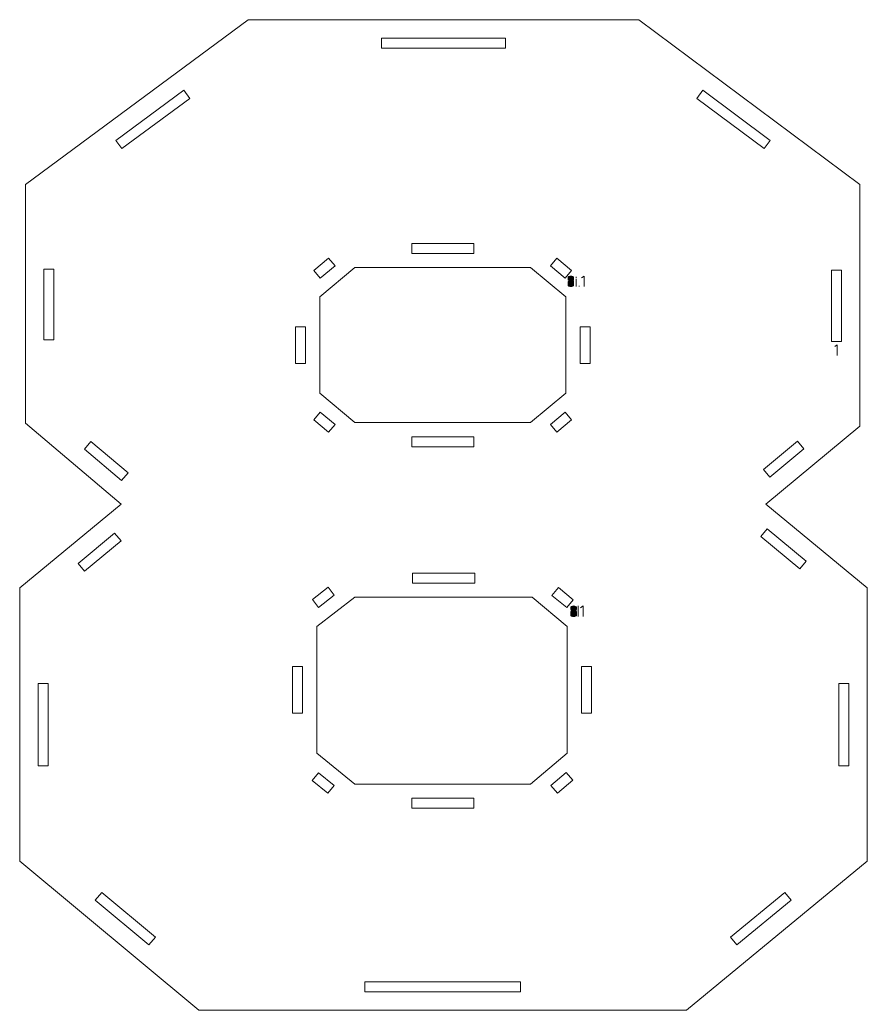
# Model space of a CAD drawing. Header units: centimetres. Extents: x -158 to 228, y -202 to 254.
# Drawn here: x 111.15 to 136.55, y -136.24 to -106.54 of the extents above; entities that cross this region are included whole.
import ezdxf

# ---------------------------------------------------------------- set-up
doc = ezdxf.new("R2010")
doc.units = ezdxf.units.CM
doc.header["$MEASUREMENT"] = 0
doc.layers.add('Capa 1', color=7, linetype='Continuous')

msp = doc.modelspace()

# ---------------------------------------------------------------- hatches: boundary and pattern name
at = {"layer": 'Capa 1', "true_color": 0x3e4095}
h = msp.add_hatch(color=175, dxfattribs=at)
edge = h.paths.add_edge_path()
edge.add_spline(control_points=[(127.58898, -114.33827), (127.58898, -114.34622), (127.59464, -114.3534), (127.60595, -114.35982), (127.61726, -114.36624), (127.63912, -114.37052), (127.67153, -114.37266), (127.70394, -114.37052), (127.7258, -114.36624), (127.73711, -114.35982), (127.74842, -114.3534), (127.75408, -114.34622), (127.75408, -114.33827), (127.75408, -114.33827), (127.75408, -114.26397), (127.75408, -114.26397), (127.75408, -114.25419), (127.74621, -114.24586), (127.73046, -114.23898), (127.71472, -114.2321), (127.69507, -114.22866), (127.67153, -114.22866), (127.64799, -114.22866), (127.62834, -114.2321), (127.6126, -114.23898), (127.59685, -114.24586), (127.58898, -114.25419), (127.58898, -114.26397), (127.58898, -114.26397), (127.58898, -114.33827), (127.58898, -114.33827)], knot_values=[0, 0, 0, 0, 0.1, 0.1, 0.1, 0.2, 0.2, 0.2, 0.3, 0.3, 0.3, 0.4, 0.4, 0.4, 0.5, 0.5, 0.5, 0.6, 0.6, 0.6, 0.7, 0.7, 0.7, 0.8, 0.8, 0.8, 0.9, 0.9, 0.9, 1, 1, 1, 1], degree=3, periodic=1)
h = msp.add_hatch(color=175, dxfattribs=at)
edge = h.paths.add_edge_path()
edge.add_spline(control_points=[(127.67153, -114.5451), (127.64799, -114.5451), (127.62834, -114.54166), (127.6126, -114.53478), (127.59685, -114.5279), (127.58898, -114.51957), (127.58898, -114.50979), (127.58898, -114.50979), (127.58898, -114.4066), (127.58898, -114.4066), (127.58898, -114.39834), (127.59464, -114.39116), (127.60595, -114.38505), (127.61726, -114.37893), (127.63912, -114.3748), (127.67153, -114.37266), (127.63912, -114.37052), (127.61726, -114.36624), (127.60595, -114.35982), (127.59464, -114.3534), (127.58898, -114.34622), (127.58898, -114.33827), (127.58898, -114.33827), (127.58898, -114.26397), (127.58898, -114.26397), (127.58898, -114.25419), (127.59685, -114.24586), (127.6126, -114.23898), (127.62834, -114.2321), (127.64799, -114.22866), (127.67153, -114.22866), (127.69507, -114.22866), (127.71472, -114.2321), (127.73046, -114.23898), (127.74621, -114.24586), (127.75408, -114.25419), (127.75408, -114.26397), (127.75408, -114.26397), (127.75408, -114.33827), (127.75408, -114.33827), (127.75408, -114.34622), (127.74842, -114.3534), (127.73711, -114.35982), (127.7258, -114.36624), (127.70394, -114.37052), (127.67153, -114.37266), (127.70394, -114.3748), (127.7258, -114.37893), (127.73711, -114.38505), (127.74842, -114.39116), (127.75408, -114.39834), (127.75408, -114.4066), (127.75408, -114.4066), (127.75408, -114.50979), (127.75408, -114.50979), (127.75408, -114.51957), (127.74621, -114.5279), (127.73046, -114.53478), (127.71472, -114.54166), (127.69507, -114.5451), (127.67153, -114.5451)], knot_values=[0, 0, 0, 0, 0.05, 0.05, 0.05, 0.1, 0.1, 0.1, 0.15, 0.15, 0.15, 0.2, 0.2, 0.2, 0.25, 0.25, 0.25, 0.3, 0.3, 0.3, 0.35, 0.35, 0.35, 0.4, 0.4, 0.4, 0.45, 0.45, 0.45, 0.5, 0.5, 0.5, 0.55, 0.55, 0.55, 0.6, 0.6, 0.6, 0.65, 0.65, 0.65, 0.7, 0.7, 0.7, 0.75, 0.75, 0.75, 0.8, 0.8, 0.8, 0.85, 0.85, 0.85, 0.9, 0.9, 0.9, 0.95, 0.95, 0.95, 1, 1, 1, 1], degree=3, periodic=1)
h = msp.add_hatch(color=175, dxfattribs=at)
edge = h.paths.add_edge_path()
edge.add_spline(control_points=[(127.82424, -114.28232), (127.82424, -114.28232), (127.8247, -114.24976), (127.8247, -114.24976), (127.8247, -114.24976), (127.82424, -114.28232), (127.82424, -114.28232)], knot_values=[0, 0, 0, 0, 0.5, 0.5, 0.5, 1, 1, 1, 1], degree=3, periodic=1)
h = msp.add_hatch(color=175, dxfattribs=at)
edge = h.paths.add_edge_path()
edge.add_spline(control_points=[(127.82424, -114.5451), (127.82424, -114.5451), (127.82424, -114.31121), (127.82424, -114.31121), (127.82424, -114.31121), (127.82424, -114.5451), (127.82424, -114.5451)], knot_values=[0, 0, 0, 0, 0.5, 0.5, 0.5, 1, 1, 1, 1], degree=3, periodic=1)
h = msp.add_hatch(color=175, dxfattribs=at)
edge = h.paths.add_edge_path()
edge.add_spline(control_points=[(128.06869, -114.2282), (128.06869, -114.2282), (127.99256, -114.28094), (127.99256, -114.28094), (127.99256, -114.28094), (128.06869, -114.2282), (128.06869, -114.2282), (128.06869, -114.2282), (128.06869, -114.5451), (128.06869, -114.5451), (128.06869, -114.5451), (128.06869, -114.2282), (128.06869, -114.2282)], knot_values=[0, 0, 0, 0, 0.25, 0.25, 0.25, 0.5, 0.5, 0.5, 0.75, 0.75, 0.75, 1, 1, 1, 1], degree=3, periodic=1)
h = msp.add_hatch(color=175, dxfattribs=at)
edge = h.paths.add_edge_path()
edge.add_spline(control_points=[(127.58898, -114.50979), (127.58898, -114.51957), (127.59685, -114.5279), (127.6126, -114.53478), (127.62834, -114.54166), (127.64799, -114.5451), (127.67153, -114.5451), (127.69507, -114.5451), (127.71472, -114.54166), (127.73046, -114.53478), (127.74621, -114.5279), (127.75408, -114.51957), (127.75408, -114.50979), (127.75408, -114.50979), (127.75408, -114.4066), (127.75408, -114.4066), (127.75408, -114.39834), (127.74842, -114.39116), (127.73711, -114.38505), (127.7258, -114.37893), (127.70394, -114.3748), (127.67153, -114.37266), (127.63912, -114.3748), (127.61726, -114.37893), (127.60595, -114.38505), (127.59464, -114.39116), (127.58898, -114.39834), (127.58898, -114.4066), (127.58898, -114.4066), (127.58898, -114.50979), (127.58898, -114.50979)], knot_values=[0, 0, 0, 0, 0.1, 0.1, 0.1, 0.2, 0.2, 0.2, 0.3, 0.3, 0.3, 0.4, 0.4, 0.4, 0.5, 0.5, 0.5, 0.6, 0.6, 0.6, 0.7, 0.7, 0.7, 0.8, 0.8, 0.8, 0.9, 0.9, 0.9, 1, 1, 1, 1], degree=3, periodic=1)
h = msp.add_hatch(color=175, dxfattribs=at)
edge = h.paths.add_edge_path()
edge.add_spline(control_points=[(127.91918, -114.5451), (127.91918, -114.5451), (127.91918, -114.52263), (127.91918, -114.52263), (127.91918, -114.52263), (127.91918, -114.5451), (127.91918, -114.5451)], knot_values=[0, 0, 0, 0, 0.5, 0.5, 0.5, 1, 1, 1, 1], degree=3, periodic=1)
h = msp.add_hatch(color=175, dxfattribs=at)
edge = h.paths.add_edge_path()
edge.add_spline(control_points=[(135.65555, -116.29096), (135.65555, -116.29096), (135.57942, -116.3437), (135.57942, -116.3437), (135.57942, -116.3437), (135.65555, -116.29096), (135.65555, -116.29096), (135.65555, -116.29096), (135.65555, -116.60786), (135.65555, -116.60786), (135.65555, -116.60786), (135.65555, -116.29096), (135.65555, -116.29096)], knot_values=[0, 0, 0, 0, 0.25, 0.25, 0.25, 0.5, 0.5, 0.5, 0.75, 0.75, 0.75, 1, 1, 1, 1], degree=3, periodic=1)
h = msp.add_hatch(color=175, dxfattribs=at)
edge = h.paths.add_edge_path()
edge.add_spline(control_points=[(127.67018, -124.23102), (127.67018, -124.23897), (127.67584, -124.24615), (127.68715, -124.25257), (127.69846, -124.25899), (127.72032, -124.26327), (127.75273, -124.26541), (127.78514, -124.26327), (127.807, -124.25899), (127.81831, -124.25257), (127.82962, -124.24615), (127.83528, -124.23897), (127.83528, -124.23102), (127.83528, -124.23102), (127.83528, -124.15672), (127.83528, -124.15672), (127.83528, -124.14694), (127.82741, -124.13861), (127.81166, -124.13173), (127.79592, -124.12485), (127.77627, -124.12141), (127.75273, -124.12141), (127.72919, -124.12141), (127.70954, -124.12485), (127.6938, -124.13173), (127.67805, -124.13861), (127.67018, -124.14694), (127.67018, -124.15672), (127.67018, -124.15672), (127.67018, -124.23102), (127.67018, -124.23102)], knot_values=[0, 0, 0, 0, 0.1, 0.1, 0.1, 0.2, 0.2, 0.2, 0.3, 0.3, 0.3, 0.4, 0.4, 0.4, 0.5, 0.5, 0.5, 0.6, 0.6, 0.6, 0.7, 0.7, 0.7, 0.8, 0.8, 0.8, 0.9, 0.9, 0.9, 1, 1, 1, 1], degree=3, periodic=1)
h = msp.add_hatch(color=175, dxfattribs=at)
edge = h.paths.add_edge_path()
edge.add_spline(control_points=[(127.75273, -124.43785), (127.72919, -124.43785), (127.70954, -124.43441), (127.6938, -124.42753), (127.67805, -124.42065), (127.67018, -124.41232), (127.67018, -124.40254), (127.67018, -124.40254), (127.67018, -124.29935), (127.67018, -124.29935), (127.67018, -124.29109), (127.67584, -124.28391), (127.68715, -124.2778), (127.69846, -124.27168), (127.72032, -124.26755), (127.75273, -124.26541), (127.72032, -124.26327), (127.69846, -124.25899), (127.68715, -124.25257), (127.67584, -124.24615), (127.67018, -124.23897), (127.67018, -124.23102), (127.67018, -124.23102), (127.67018, -124.15672), (127.67018, -124.15672), (127.67018, -124.14694), (127.67805, -124.13861), (127.6938, -124.13173), (127.70954, -124.12485), (127.72919, -124.12141), (127.75273, -124.12141), (127.77627, -124.12141), (127.79592, -124.12485), (127.81166, -124.13173), (127.82741, -124.13861), (127.83528, -124.14694), (127.83528, -124.15672), (127.83528, -124.15672), (127.83528, -124.23102), (127.83528, -124.23102), (127.83528, -124.23897), (127.82962, -124.24615), (127.81831, -124.25257), (127.807, -124.25899), (127.78514, -124.26327), (127.75273, -124.26541), (127.78514, -124.26755), (127.807, -124.27168), (127.81831, -124.2778), (127.82962, -124.28391), (127.83528, -124.29109), (127.83528, -124.29935), (127.83528, -124.29935), (127.83528, -124.40254), (127.83528, -124.40254), (127.83528, -124.41232), (127.82741, -124.42065), (127.81166, -124.42753), (127.79592, -124.43441), (127.77627, -124.43785), (127.75273, -124.43785)], knot_values=[0, 0, 0, 0, 0.05, 0.05, 0.05, 0.1, 0.1, 0.1, 0.15, 0.15, 0.15, 0.2, 0.2, 0.2, 0.25, 0.25, 0.25, 0.3, 0.3, 0.3, 0.35, 0.35, 0.35, 0.4, 0.4, 0.4, 0.45, 0.45, 0.45, 0.5, 0.5, 0.5, 0.55, 0.55, 0.55, 0.6, 0.6, 0.6, 0.65, 0.65, 0.65, 0.7, 0.7, 0.7, 0.75, 0.75, 0.75, 0.8, 0.8, 0.8, 0.85, 0.85, 0.85, 0.9, 0.9, 0.9, 0.95, 0.95, 0.95, 1, 1, 1, 1], degree=3, periodic=1)
h = msp.add_hatch(color=175, dxfattribs=at)
edge = h.paths.add_edge_path()
edge.add_spline(control_points=[(127.89031, -124.43785), (127.89031, -124.43785), (127.89031, -124.12095), (127.89031, -124.12095), (127.89031, -124.12095), (127.89031, -124.43785), (127.89031, -124.43785)], knot_values=[0, 0, 0, 0, 0.5, 0.5, 0.5, 1, 1, 1, 1], degree=3, periodic=1)
h = msp.add_hatch(color=175, dxfattribs=at)
edge = h.paths.add_edge_path()
edge.add_spline(control_points=[(128.03982, -124.12095), (128.03982, -124.12095), (127.96369, -124.17369), (127.96369, -124.17369), (127.96369, -124.17369), (128.03982, -124.12095), (128.03982, -124.12095), (128.03982, -124.12095), (128.03982, -124.43785), (128.03982, -124.43785), (128.03982, -124.43785), (128.03982, -124.12095), (128.03982, -124.12095)], knot_values=[0, 0, 0, 0, 0.25, 0.25, 0.25, 0.5, 0.5, 0.5, 0.75, 0.75, 0.75, 1, 1, 1, 1], degree=3, periodic=1)
h = msp.add_hatch(color=175, dxfattribs=at)
edge = h.paths.add_edge_path()
edge.add_spline(control_points=[(127.67018, -124.40254), (127.67018, -124.41232), (127.67805, -124.42065), (127.6938, -124.42753), (127.70954, -124.43441), (127.72919, -124.43785), (127.75273, -124.43785), (127.77627, -124.43785), (127.79592, -124.43441), (127.81166, -124.42753), (127.82741, -124.42065), (127.83528, -124.41232), (127.83528, -124.40254), (127.83528, -124.40254), (127.83528, -124.29935), (127.83528, -124.29935), (127.83528, -124.29109), (127.82962, -124.28391), (127.81831, -124.2778), (127.807, -124.27168), (127.78514, -124.26755), (127.75273, -124.26541), (127.72032, -124.26755), (127.69846, -124.27168), (127.68715, -124.2778), (127.67584, -124.28391), (127.67018, -124.29109), (127.67018, -124.29935), (127.67018, -124.29935), (127.67018, -124.40254), (127.67018, -124.40254)], knot_values=[0, 0, 0, 0, 0.1, 0.1, 0.1, 0.2, 0.2, 0.2, 0.3, 0.3, 0.3, 0.4, 0.4, 0.4, 0.5, 0.5, 0.5, 0.6, 0.6, 0.6, 0.7, 0.7, 0.7, 0.8, 0.8, 0.8, 0.9, 0.9, 0.9, 1, 1, 1, 1], degree=3, periodic=1)

# ---------------------------------------------------------------- linework, layer by layer
at = {"layer": 'Capa 1', "color": 240, "lineweight": 9}
for points, knots in [([(133.51931, -121.06679), (133.51931, -121.06679), (136.55397, -123.58122), (136.55397, -123.58122), (136.55397, -123.58122), (136.55397, -131.7748), (136.55397, -131.7748), (136.55397, -131.7748), (131.13493, -136.24008), (131.13493, -136.24008), (131.13493, -136.24008), (116.51352, -136.24196), (116.51352, -136.24196), (116.51352, -136.24196), (111.14954, -131.7748), (111.14954, -131.7748), (111.14954, -131.7748), (111.14954, -123.58122), (111.14954, -123.58122), (111.14954, -123.58122), (114.1842, -121.06679), (114.1842, -121.06679), (114.1842, -121.06679), (111.32295, -118.63906), (111.32295, -118.63906), (111.32295, -118.63906), (111.32295, -111.48593), (111.32295, -111.48593), (111.32295, -111.48593), (117.9992, -106.54378), (117.9992, -106.54378), (117.9992, -106.54378), (129.70431, -106.54378), (129.70431, -106.54378), (129.70431, -106.54378), (136.33721, -111.48593), (136.33721, -111.48593), (136.33721, -111.48593), (136.33721, -118.72576), (136.33721, -118.72576), (136.33721, -118.72576), (133.51931, -121.06679), (133.51931, -121.06679)], [0, 0, 0, 0, 0.07142857, 0.07142857, 0.07142857, 0.14285714, 0.14285714, 0.14285714, 0.21428571, 0.21428571, 0.21428571, 0.28571429, 0.28571429, 0.28571429, 0.35714286, 0.35714286, 0.35714286, 0.42857143, 0.42857143, 0.42857143, 0.5, 0.5, 0.5, 0.57142857, 0.57142857, 0.57142857, 0.64285714, 0.64285714, 0.64285714, 0.71428571, 0.71428571, 0.71428571, 0.78571429, 0.78571429, 0.78571429, 0.85714286, 0.85714286, 0.85714286, 0.92857143, 0.92857143, 0.92857143, 1, 1, 1, 1]), ([(121.99371, -107.39231), (121.99371, -107.39231), (125.70833, -107.39231), (125.70833, -107.39231), (125.70833, -107.39231), (125.70833, -107.09231), (125.70833, -107.09231), (125.70833, -107.09231), (121.99371, -107.09231), (121.99371, -107.09231), (121.99371, -107.09231), (121.99371, -107.39231), (121.99371, -107.39231)], [0, 0, 0, 0, 0.25, 0.25, 0.25, 0.5, 0.5, 0.5, 0.75, 0.75, 0.75, 1, 1, 1, 1]), ([(114.20735, -110.40645), (114.20735, -110.40645), (116.24322, -108.89938), (116.24322, -108.89938), (116.24322, -108.89938), (116.06473, -108.65826), (116.06473, -108.65826), (116.06473, -108.65826), (114.02886, -110.16533), (114.02886, -110.16533), (114.02886, -110.16533), (114.20735, -110.40645), (114.20735, -110.40645)], [0, 0, 0, 0, 0.25, 0.25, 0.25, 0.5, 0.5, 0.5, 0.75, 0.75, 0.75, 1, 1, 1, 1]), ([(131.44486, -108.89883), (131.44486, -108.89883), (133.46677, -110.40534), (133.46677, -110.40534), (133.46677, -110.40534), (133.64601, -110.16478), (133.64601, -110.16478), (133.64601, -110.16478), (131.6241, -108.65826), (131.6241, -108.65826), (131.6241, -108.65826), (131.44486, -108.89883), (131.44486, -108.89883)], [0, 0, 0, 0, 0.25, 0.25, 0.25, 0.5, 0.5, 0.5, 0.75, 0.75, 0.75, 1, 1, 1, 1]), ([(122.90132, -113.5489), (122.90132, -113.5489), (124.75883, -113.5489), (124.75883, -113.5489), (124.75883, -113.5489), (124.75883, -113.2489), (124.75883, -113.2489), (124.75883, -113.2489), (122.90132, -113.2489), (122.90132, -113.2489), (122.90132, -113.2489), (122.90132, -113.5489), (122.90132, -113.5489)], [0, 0, 0, 0, 0.25, 0.25, 0.25, 0.5, 0.5, 0.5, 0.75, 0.75, 0.75, 1, 1, 1, 1]), ([(120.15816, -114.28693), (120.15816, -114.28693), (120.60099, -113.91792), (120.60099, -113.91792), (120.60099, -113.91792), (120.40893, -113.68745), (120.40893, -113.68745), (120.40893, -113.68745), (119.96611, -114.05647), (119.96611, -114.05647), (119.96611, -114.05647), (120.15816, -114.28693), (120.15816, -114.28693)], [0, 0, 0, 0, 0.25, 0.25, 0.25, 0.5, 0.5, 0.5, 0.75, 0.75, 0.75, 1, 1, 1, 1]), ([(127.05916, -113.91792), (127.05916, -113.91792), (127.50199, -114.28693), (127.50199, -114.28693), (127.50199, -114.28693), (127.69404, -114.05647), (127.69404, -114.05647), (127.69404, -114.05647), (127.25122, -113.68745), (127.25122, -113.68745), (127.25122, -113.68745), (127.05916, -113.91792), (127.05916, -113.91792)], [0, 0, 0, 0, 0.25, 0.25, 0.25, 0.5, 0.5, 0.5, 0.75, 0.75, 0.75, 1, 1, 1, 1]), ([(112.17148, -116.13531), (112.17148, -116.13531), (112.17148, -114.02442), (112.17148, -114.02442), (112.17148, -114.02442), (111.87148, -114.02442), (111.87148, -114.02442), (111.87148, -114.02442), (111.87148, -116.13531), (111.87148, -116.13531), (111.87148, -116.13531), (112.17148, -116.13531), (112.17148, -116.13531)], [0, 0, 0, 0, 0.25, 0.25, 0.25, 0.5, 0.5, 0.5, 0.75, 0.75, 0.75, 1, 1, 1, 1]), ([(127.52055, -114.85466), (127.52055, -114.85466), (126.46274, -113.97316), (126.46274, -113.97316), (126.46274, -113.97316), (121.19741, -113.97316), (121.19741, -113.97316), (121.19741, -113.97316), (120.1396, -114.85466), (120.1396, -114.85466), (120.1396, -114.85466), (120.1396, -117.7414), (120.1396, -117.7414), (120.1396, -117.7414), (121.19741, -118.62292), (121.19741, -118.62292), (121.19741, -118.62292), (126.46274, -118.62292), (126.46274, -118.62292), (126.46274, -118.62292), (127.52055, -117.7414), (127.52055, -117.7414), (127.52055, -117.7414), (127.52055, -114.85466), (127.52055, -114.85466)], [0, 0, 0, 0, 0.125, 0.125, 0.125, 0.25, 0.25, 0.25, 0.375, 0.375, 0.375, 0.5, 0.5, 0.5, 0.625, 0.625, 0.625, 0.75, 0.75, 0.75, 0.875, 0.875, 0.875, 1, 1, 1, 1]), ([(135.48868, -114.05042), (135.48868, -114.05042), (135.48868, -116.18899), (135.48868, -116.18899), (135.48868, -116.18899), (135.78868, -116.18899), (135.78868, -116.18899), (135.78868, -116.18899), (135.78868, -114.05042), (135.78868, -114.05042), (135.78868, -114.05042), (135.48868, -114.05042), (135.48868, -114.05042)], [0, 0, 0, 0, 0.25, 0.25, 0.25, 0.5, 0.5, 0.5, 0.75, 0.75, 0.75, 1, 1, 1, 1]), ([(119.71534, -116.84539), (119.71534, -116.84539), (119.71534, -115.75067), (119.71534, -115.75067), (119.71534, -115.75067), (119.41534, -115.75067), (119.41534, -115.75067), (119.41534, -115.75067), (119.41534, -116.84539), (119.41534, -116.84539), (119.41534, -116.84539), (119.71534, -116.84539), (119.71534, -116.84539)], [0, 0, 0, 0, 0.25, 0.25, 0.25, 0.5, 0.5, 0.5, 0.75, 0.75, 0.75, 1, 1, 1, 1]), ([(127.94481, -115.75067), (127.94481, -115.75067), (127.94481, -116.84539), (127.94481, -116.84539), (127.94481, -116.84539), (128.24481, -116.84539), (128.24481, -116.84539), (128.24481, -116.84539), (128.24481, -115.75067), (128.24481, -115.75067), (128.24481, -115.75067), (127.94481, -115.75067), (127.94481, -115.75067)], [0, 0, 0, 0, 0.25, 0.25, 0.25, 0.5, 0.5, 0.5, 0.75, 0.75, 0.75, 1, 1, 1, 1]), ([(120.60098, -118.67816), (120.60098, -118.67816), (120.15816, -118.30913), (120.15816, -118.30913), (120.15816, -118.30913), (119.9661, -118.5396), (119.9661, -118.5396), (119.9661, -118.5396), (120.40892, -118.90862), (120.40892, -118.90862), (120.40892, -118.90862), (120.60098, -118.67816), (120.60098, -118.67816)], [0, 0, 0, 0, 0.25, 0.25, 0.25, 0.5, 0.5, 0.5, 0.75, 0.75, 0.75, 1, 1, 1, 1]), ([(127.50199, -118.30913), (127.50199, -118.30913), (127.05917, -118.67816), (127.05917, -118.67816), (127.05917, -118.67816), (127.25123, -118.90862), (127.25123, -118.90862), (127.25123, -118.90862), (127.69405, -118.5396), (127.69405, -118.5396), (127.69405, -118.5396), (127.50199, -118.30913), (127.50199, -118.30913)], [0, 0, 0, 0, 0.25, 0.25, 0.25, 0.5, 0.5, 0.5, 0.75, 0.75, 0.75, 1, 1, 1, 1]), ([(124.75883, -119.04718), (124.75883, -119.04718), (122.90132, -119.04718), (122.90132, -119.04718), (122.90132, -119.04718), (122.90132, -119.34718), (122.90132, -119.34718), (122.90132, -119.34718), (124.75883, -119.34718), (124.75883, -119.34718), (124.75883, -119.34718), (124.75883, -119.04718), (124.75883, -119.04718)], [0, 0, 0, 0, 0.25, 0.25, 0.25, 0.5, 0.5, 0.5, 0.75, 0.75, 0.75, 1, 1, 1, 1]), ([(114.39371, -120.13174), (114.39371, -120.13174), (113.2826, -119.18898), (113.2826, -119.18898), (113.2826, -119.18898), (113.0885, -119.41773), (113.0885, -119.41773), (113.0885, -119.41773), (114.19962, -120.3605), (114.19962, -120.3605), (114.19962, -120.3605), (114.39371, -120.13174), (114.39371, -120.13174)], [0, 0, 0, 0, 0.25, 0.25, 0.25, 0.5, 0.5, 0.5, 0.75, 0.75, 0.75, 1, 1, 1, 1]), ([(134.46485, -119.17812), (134.46485, -119.17812), (133.44103, -120.02868), (133.44103, -120.02868), (133.44103, -120.02868), (133.63273, -120.25944), (133.63273, -120.25944), (133.63273, -120.25944), (134.65656, -119.40887), (134.65656, -119.40887), (134.65656, -119.40887), (134.46485, -119.17812), (134.46485, -119.17812)], [0, 0, 0, 0, 0.25, 0.25, 0.25, 0.5, 0.5, 0.5, 0.75, 0.75, 0.75, 1, 1, 1, 1]), ([(113.09117, -123.0744), (113.09117, -123.0744), (114.18426, -122.16869), (114.18426, -122.16869), (114.18426, -122.16869), (113.99286, -121.93769), (113.99286, -121.93769), (113.99286, -121.93769), (112.89976, -122.84339), (112.89976, -122.84339), (112.89976, -122.84339), (113.09117, -123.0744), (113.09117, -123.0744)], [0, 0, 0, 0, 0.25, 0.25, 0.25, 0.5, 0.5, 0.5, 0.75, 0.75, 0.75, 1, 1, 1, 1]), ([(133.36209, -122.03848), (133.36209, -122.03848), (134.53376, -123.00929), (134.53376, -123.00929), (134.53376, -123.00929), (134.72517, -122.77829), (134.72517, -122.77829), (134.72517, -122.77829), (133.55349, -121.80747), (133.55349, -121.80747), (133.55349, -121.80747), (133.36209, -122.03848), (133.36209, -122.03848)], [0, 0, 0, 0, 0.25, 0.25, 0.25, 0.5, 0.5, 0.5, 0.75, 0.75, 0.75, 1, 1, 1, 1]), ([(122.92237, -123.43321), (122.92237, -123.43321), (124.79103, -123.43321), (124.79103, -123.43321), (124.79103, -123.43321), (124.79103, -123.13321), (124.79103, -123.13321), (124.79103, -123.13321), (122.92237, -123.13321), (122.92237, -123.13321), (122.92237, -123.13321), (122.92237, -123.43321), (122.92237, -123.43321)], [0, 0, 0, 0, 0.25, 0.25, 0.25, 0.5, 0.5, 0.5, 0.75, 0.75, 0.75, 1, 1, 1, 1]), ([(120.10366, -124.16402), (120.10366, -124.16402), (120.57869, -123.79862), (120.57869, -123.79862), (120.57869, -123.79862), (120.39577, -123.56083), (120.39577, -123.56083), (120.39577, -123.56083), (119.92075, -123.92624), (119.92075, -123.92624), (119.92075, -123.92624), (120.10366, -124.16402), (120.10366, -124.16402)], [0, 0, 0, 0, 0.25, 0.25, 0.25, 0.5, 0.5, 0.5, 0.75, 0.75, 0.75, 1, 1, 1, 1]), ([(127.10252, -123.80223), (127.10252, -123.80223), (127.54534, -124.17125), (127.54534, -124.17125), (127.54534, -124.17125), (127.7374, -123.94078), (127.7374, -123.94078), (127.7374, -123.94078), (127.29457, -123.57176), (127.29457, -123.57176), (127.29457, -123.57176), (127.10252, -123.80223), (127.10252, -123.80223)], [0, 0, 0, 0, 0.25, 0.25, 0.25, 0.5, 0.5, 0.5, 0.75, 0.75, 0.75, 1, 1, 1, 1]), ([(127.56391, -124.73898), (127.56391, -124.73898), (126.50609, -123.85747), (126.50609, -123.85747), (126.50609, -123.85747), (121.19801, -123.85747), (121.19801, -123.85747), (121.19801, -123.85747), (120.0529, -124.73833), (120.0529, -124.73833), (120.0529, -124.73833), (120.0529, -128.53638), (120.0529, -128.53638), (120.0529, -128.53638), (121.19764, -129.46098), (121.19764, -129.46098), (121.19764, -129.46098), (126.46281, -129.46098), (126.46281, -129.46098), (126.46281, -129.46098), (127.56391, -128.53606), (127.56391, -128.53606), (127.56391, -128.53606), (127.56391, -124.73898), (127.56391, -124.73898)], [0, 0, 0, 0, 0.125, 0.125, 0.125, 0.25, 0.25, 0.25, 0.375, 0.375, 0.375, 0.5, 0.5, 0.5, 0.625, 0.625, 0.625, 0.75, 0.75, 0.75, 0.875, 0.875, 0.875, 1, 1, 1, 1]), ([(119.62864, -127.33586), (119.62864, -127.33586), (119.62864, -125.93264), (119.62864, -125.93264), (119.62864, -125.93264), (119.32864, -125.93264), (119.32864, -125.93264), (119.32864, -125.93264), (119.32864, -127.33586), (119.32864, -127.33586), (119.32864, -127.33586), (119.62864, -127.33586), (119.62864, -127.33586)], [0, 0, 0, 0, 0.25, 0.25, 0.25, 0.5, 0.5, 0.5, 0.75, 0.75, 0.75, 1, 1, 1, 1]), ([(127.98817, -125.9381), (127.98817, -125.9381), (127.98817, -127.33593), (127.98817, -127.33593), (127.98817, -127.33593), (128.28817, -127.33593), (128.28817, -127.33593), (128.28817, -127.33593), (128.28817, -125.9381), (128.28817, -125.9381), (128.28817, -125.9381), (127.98817, -125.9381), (127.98817, -125.9381)], [0, 0, 0, 0, 0.25, 0.25, 0.25, 0.5, 0.5, 0.5, 0.75, 0.75, 0.75, 1, 1, 1, 1]), ([(111.99807, -128.91151), (111.99807, -128.91151), (111.99807, -126.44581), (111.99807, -126.44581), (111.99807, -126.44581), (111.69807, -126.44581), (111.69807, -126.44581), (111.69807, -126.44581), (111.69807, -128.91151), (111.69807, -128.91151), (111.69807, -128.91151), (111.99807, -128.91151), (111.99807, -128.91151)], [0, 0, 0, 0, 0.25, 0.25, 0.25, 0.5, 0.5, 0.5, 0.75, 0.75, 0.75, 1, 1, 1, 1]), ([(135.70544, -126.44491), (135.70544, -126.44491), (135.70544, -128.9097), (135.70544, -128.9097), (135.70544, -128.9097), (136.00544, -128.9097), (136.00544, -128.9097), (136.00544, -128.9097), (136.00544, -126.44491), (136.00544, -126.44491), (136.00544, -126.44491), (135.70544, -126.44491), (135.70544, -126.44491)], [0, 0, 0, 0, 0.25, 0.25, 0.25, 0.5, 0.5, 0.5, 0.75, 0.75, 0.75, 1, 1, 1, 1]), ([(120.57469, -129.50318), (120.57469, -129.50318), (120.10166, -129.12113), (120.10166, -129.12113), (120.10166, -129.12113), (119.91316, -129.35451), (119.91316, -129.35451), (119.91316, -129.35451), (120.38619, -129.73657), (120.38619, -129.73657), (120.38619, -129.73657), (120.57469, -129.50318), (120.57469, -129.50318)], [0, 0, 0, 0, 0.25, 0.25, 0.25, 0.5, 0.5, 0.5, 0.75, 0.75, 0.75, 1, 1, 1, 1]), ([(127.53123, -129.11759), (127.53123, -129.11759), (127.07429, -129.50141), (127.07429, -129.50141), (127.07429, -129.50141), (127.26725, -129.73113), (127.26725, -129.73113), (127.26725, -129.73113), (127.72419, -129.3473), (127.72419, -129.3473), (127.72419, -129.3473), (127.53123, -129.11759), (127.53123, -129.11759)], [0, 0, 0, 0, 0.25, 0.25, 0.25, 0.5, 0.5, 0.5, 0.75, 0.75, 0.75, 1, 1, 1, 1]), ([(124.7608, -129.88524), (124.7608, -129.88524), (122.90426, -129.88524), (122.90426, -129.88524), (122.90426, -129.88524), (122.90426, -130.18524), (122.90426, -130.18524), (122.90426, -130.18524), (124.7608, -130.18524), (124.7608, -130.18524), (124.7608, -130.18524), (124.7608, -129.88524), (124.7608, -129.88524)], [0, 0, 0, 0, 0.25, 0.25, 0.25, 0.5, 0.5, 0.5, 0.75, 0.75, 0.75, 1, 1, 1, 1]), ([(115.21304, -134.05466), (115.21304, -134.05466), (113.60556, -132.71594), (113.60556, -132.71594), (113.60556, -132.71594), (113.41357, -132.94646), (113.41357, -132.94646), (113.41357, -132.94646), (115.02106, -134.28519), (115.02106, -134.28519), (115.02106, -134.28519), (115.21304, -134.05466), (115.21304, -134.05466)], [0, 0, 0, 0, 0.25, 0.25, 0.25, 0.5, 0.5, 0.5, 0.75, 0.75, 0.75, 1, 1, 1, 1]), ([(134.0804, -132.71353), (134.0804, -132.71353), (132.45537, -134.05256), (132.45537, -134.05256), (132.45537, -134.05256), (132.64614, -134.28409), (132.64614, -134.28409), (132.64614, -134.28409), (134.27118, -132.94506), (134.27118, -132.94506), (134.27118, -132.94506), (134.0804, -132.71353), (134.0804, -132.71353)], [0, 0, 0, 0, 0.25, 0.25, 0.25, 0.5, 0.5, 0.5, 0.75, 0.75, 0.75, 1, 1, 1, 1]), ([(126.1604, -135.39219), (126.1604, -135.39219), (121.49046, -135.39279), (121.49046, -135.39279), (121.49046, -135.39279), (121.4905, -135.69279), (121.4905, -135.69279), (121.4905, -135.69279), (126.16044, -135.69219), (126.16044, -135.69219), (126.16044, -135.69219), (126.1604, -135.39219), (126.1604, -135.39219)], [0, 0, 0, 0, 0.25, 0.25, 0.25, 0.5, 0.5, 0.5, 0.75, 0.75, 0.75, 1, 1, 1, 1])]:
    msp.add_open_spline(points, degree=3, knots=knots, dxfattribs=at)
at = {"layer": 'Capa 1', "color": 114, "lineweight": 9}
for points, knots in [([(127.58898, -114.33827), (127.58898, -114.34622), (127.59464, -114.3534), (127.60595, -114.35982), (127.61726, -114.36624), (127.63912, -114.37052), (127.67153, -114.37266), (127.70394, -114.37052), (127.7258, -114.36624), (127.73711, -114.35982), (127.74842, -114.3534), (127.75408, -114.34622), (127.75408, -114.33827), (127.75408, -114.33827), (127.75408, -114.26397), (127.75408, -114.26397), (127.75408, -114.25419), (127.74621, -114.24586), (127.73046, -114.23898), (127.71472, -114.2321), (127.69507, -114.22866), (127.67153, -114.22866), (127.64799, -114.22866), (127.62834, -114.2321), (127.6126, -114.23898), (127.59685, -114.24586), (127.58898, -114.25419), (127.58898, -114.26397), (127.58898, -114.26397), (127.58898, -114.33827), (127.58898, -114.33827)], [0, 0, 0, 0, 0.1, 0.1, 0.1, 0.2, 0.2, 0.2, 0.3, 0.3, 0.3, 0.4, 0.4, 0.4, 0.5, 0.5, 0.5, 0.6, 0.6, 0.6, 0.7, 0.7, 0.7, 0.8, 0.8, 0.8, 0.9, 0.9, 0.9, 1, 1, 1, 1]), ([(127.67153, -114.5451), (127.64799, -114.5451), (127.62834, -114.54166), (127.6126, -114.53478), (127.59685, -114.5279), (127.58898, -114.51957), (127.58898, -114.50979), (127.58898, -114.50979), (127.58898, -114.4066), (127.58898, -114.4066), (127.58898, -114.39834), (127.59464, -114.39116), (127.60595, -114.38505), (127.61726, -114.37893), (127.63912, -114.3748), (127.67153, -114.37266), (127.63912, -114.37052), (127.61726, -114.36624), (127.60595, -114.35982), (127.59464, -114.3534), (127.58898, -114.34622), (127.58898, -114.33827), (127.58898, -114.33827), (127.58898, -114.26397), (127.58898, -114.26397), (127.58898, -114.25419), (127.59685, -114.24586), (127.6126, -114.23898), (127.62834, -114.2321), (127.64799, -114.22866), (127.67153, -114.22866), (127.69507, -114.22866), (127.71472, -114.2321), (127.73046, -114.23898), (127.74621, -114.24586), (127.75408, -114.25419), (127.75408, -114.26397), (127.75408, -114.26397), (127.75408, -114.33827), (127.75408, -114.33827), (127.75408, -114.34622), (127.74842, -114.3534), (127.73711, -114.35982), (127.7258, -114.36624), (127.70394, -114.37052), (127.67153, -114.37266), (127.70394, -114.3748), (127.7258, -114.37893), (127.73711, -114.38505), (127.74842, -114.39116), (127.75408, -114.39834), (127.75408, -114.4066), (127.75408, -114.4066), (127.75408, -114.50979), (127.75408, -114.50979), (127.75408, -114.51957), (127.74621, -114.5279), (127.73046, -114.53478), (127.71472, -114.54166), (127.69507, -114.5451), (127.67153, -114.5451)], [0, 0, 0, 0, 0.05, 0.05, 0.05, 0.1, 0.1, 0.1, 0.15, 0.15, 0.15, 0.2, 0.2, 0.2, 0.25, 0.25, 0.25, 0.3, 0.3, 0.3, 0.35, 0.35, 0.35, 0.4, 0.4, 0.4, 0.45, 0.45, 0.45, 0.5, 0.5, 0.5, 0.55, 0.55, 0.55, 0.6, 0.6, 0.6, 0.65, 0.65, 0.65, 0.7, 0.7, 0.7, 0.75, 0.75, 0.75, 0.8, 0.8, 0.8, 0.85, 0.85, 0.85, 0.9, 0.9, 0.9, 0.95, 0.95, 0.95, 1, 1, 1, 1]), ([(127.82424, -114.28232), (127.82424, -114.28232), (127.8247, -114.24976), (127.8247, -114.24976), (127.8247, -114.24976), (127.82424, -114.28232), (127.82424, -114.28232)], [0, 0, 0, 0, 0.5, 0.5, 0.5, 1, 1, 1, 1]), ([(127.82424, -114.5451), (127.82424, -114.5451), (127.82424, -114.31121), (127.82424, -114.31121), (127.82424, -114.31121), (127.82424, -114.5451), (127.82424, -114.5451)], [0, 0, 0, 0, 0.5, 0.5, 0.5, 1, 1, 1, 1]), ([(128.06869, -114.2282), (128.06869, -114.2282), (127.99256, -114.28094), (127.99256, -114.28094), (127.99256, -114.28094), (128.06869, -114.2282), (128.06869, -114.2282), (128.06869, -114.2282), (128.06869, -114.5451), (128.06869, -114.5451), (128.06869, -114.5451), (128.06869, -114.2282), (128.06869, -114.2282)], [0, 0, 0, 0, 0.25, 0.25, 0.25, 0.5, 0.5, 0.5, 0.75, 0.75, 0.75, 1, 1, 1, 1]), ([(127.58898, -114.50979), (127.58898, -114.51957), (127.59685, -114.5279), (127.6126, -114.53478), (127.62834, -114.54166), (127.64799, -114.5451), (127.67153, -114.5451), (127.69507, -114.5451), (127.71472, -114.54166), (127.73046, -114.53478), (127.74621, -114.5279), (127.75408, -114.51957), (127.75408, -114.50979), (127.75408, -114.50979), (127.75408, -114.4066), (127.75408, -114.4066), (127.75408, -114.39834), (127.74842, -114.39116), (127.73711, -114.38505), (127.7258, -114.37893), (127.70394, -114.3748), (127.67153, -114.37266), (127.63912, -114.3748), (127.61726, -114.37893), (127.60595, -114.38505), (127.59464, -114.39116), (127.58898, -114.39834), (127.58898, -114.4066), (127.58898, -114.4066), (127.58898, -114.50979), (127.58898, -114.50979)], [0, 0, 0, 0, 0.1, 0.1, 0.1, 0.2, 0.2, 0.2, 0.3, 0.3, 0.3, 0.4, 0.4, 0.4, 0.5, 0.5, 0.5, 0.6, 0.6, 0.6, 0.7, 0.7, 0.7, 0.8, 0.8, 0.8, 0.9, 0.9, 0.9, 1, 1, 1, 1]), ([(127.91918, -114.5451), (127.91918, -114.5451), (127.91918, -114.52263), (127.91918, -114.52263), (127.91918, -114.52263), (127.91918, -114.5451), (127.91918, -114.5451)], [0, 0, 0, 0, 0.5, 0.5, 0.5, 1, 1, 1, 1]), ([(135.65555, -116.29096), (135.65555, -116.29096), (135.57942, -116.3437), (135.57942, -116.3437), (135.57942, -116.3437), (135.65555, -116.29096), (135.65555, -116.29096), (135.65555, -116.29096), (135.65555, -116.60786), (135.65555, -116.60786), (135.65555, -116.60786), (135.65555, -116.29096), (135.65555, -116.29096)], [0, 0, 0, 0, 0.25, 0.25, 0.25, 0.5, 0.5, 0.5, 0.75, 0.75, 0.75, 1, 1, 1, 1]), ([(127.67018, -124.23102), (127.67018, -124.23897), (127.67584, -124.24615), (127.68715, -124.25257), (127.69846, -124.25899), (127.72032, -124.26327), (127.75273, -124.26541), (127.78514, -124.26327), (127.807, -124.25899), (127.81831, -124.25257), (127.82962, -124.24615), (127.83528, -124.23897), (127.83528, -124.23102), (127.83528, -124.23102), (127.83528, -124.15672), (127.83528, -124.15672), (127.83528, -124.14694), (127.82741, -124.13861), (127.81166, -124.13173), (127.79592, -124.12485), (127.77627, -124.12141), (127.75273, -124.12141), (127.72919, -124.12141), (127.70954, -124.12485), (127.6938, -124.13173), (127.67805, -124.13861), (127.67018, -124.14694), (127.67018, -124.15672), (127.67018, -124.15672), (127.67018, -124.23102), (127.67018, -124.23102)], [0, 0, 0, 0, 0.1, 0.1, 0.1, 0.2, 0.2, 0.2, 0.3, 0.3, 0.3, 0.4, 0.4, 0.4, 0.5, 0.5, 0.5, 0.6, 0.6, 0.6, 0.7, 0.7, 0.7, 0.8, 0.8, 0.8, 0.9, 0.9, 0.9, 1, 1, 1, 1]), ([(127.75273, -124.43785), (127.72919, -124.43785), (127.70954, -124.43441), (127.6938, -124.42753), (127.67805, -124.42065), (127.67018, -124.41232), (127.67018, -124.40254), (127.67018, -124.40254), (127.67018, -124.29935), (127.67018, -124.29935), (127.67018, -124.29109), (127.67584, -124.28391), (127.68715, -124.2778), (127.69846, -124.27168), (127.72032, -124.26755), (127.75273, -124.26541), (127.72032, -124.26327), (127.69846, -124.25899), (127.68715, -124.25257), (127.67584, -124.24615), (127.67018, -124.23897), (127.67018, -124.23102), (127.67018, -124.23102), (127.67018, -124.15672), (127.67018, -124.15672), (127.67018, -124.14694), (127.67805, -124.13861), (127.6938, -124.13173), (127.70954, -124.12485), (127.72919, -124.12141), (127.75273, -124.12141), (127.77627, -124.12141), (127.79592, -124.12485), (127.81166, -124.13173), (127.82741, -124.13861), (127.83528, -124.14694), (127.83528, -124.15672), (127.83528, -124.15672), (127.83528, -124.23102), (127.83528, -124.23102), (127.83528, -124.23897), (127.82962, -124.24615), (127.81831, -124.25257), (127.807, -124.25899), (127.78514, -124.26327), (127.75273, -124.26541), (127.78514, -124.26755), (127.807, -124.27168), (127.81831, -124.2778), (127.82962, -124.28391), (127.83528, -124.29109), (127.83528, -124.29935), (127.83528, -124.29935), (127.83528, -124.40254), (127.83528, -124.40254), (127.83528, -124.41232), (127.82741, -124.42065), (127.81166, -124.42753), (127.79592, -124.43441), (127.77627, -124.43785), (127.75273, -124.43785)], [0, 0, 0, 0, 0.05, 0.05, 0.05, 0.1, 0.1, 0.1, 0.15, 0.15, 0.15, 0.2, 0.2, 0.2, 0.25, 0.25, 0.25, 0.3, 0.3, 0.3, 0.35, 0.35, 0.35, 0.4, 0.4, 0.4, 0.45, 0.45, 0.45, 0.5, 0.5, 0.5, 0.55, 0.55, 0.55, 0.6, 0.6, 0.6, 0.65, 0.65, 0.65, 0.7, 0.7, 0.7, 0.75, 0.75, 0.75, 0.8, 0.8, 0.8, 0.85, 0.85, 0.85, 0.9, 0.9, 0.9, 0.95, 0.95, 0.95, 1, 1, 1, 1]), ([(127.89031, -124.43785), (127.89031, -124.43785), (127.89031, -124.12095), (127.89031, -124.12095), (127.89031, -124.12095), (127.89031, -124.43785), (127.89031, -124.43785)], [0, 0, 0, 0, 0.5, 0.5, 0.5, 1, 1, 1, 1]), ([(128.03982, -124.12095), (128.03982, -124.12095), (127.96369, -124.17369), (127.96369, -124.17369), (127.96369, -124.17369), (128.03982, -124.12095), (128.03982, -124.12095), (128.03982, -124.12095), (128.03982, -124.43785), (128.03982, -124.43785), (128.03982, -124.43785), (128.03982, -124.12095), (128.03982, -124.12095)], [0, 0, 0, 0, 0.25, 0.25, 0.25, 0.5, 0.5, 0.5, 0.75, 0.75, 0.75, 1, 1, 1, 1]), ([(127.67018, -124.40254), (127.67018, -124.41232), (127.67805, -124.42065), (127.6938, -124.42753), (127.70954, -124.43441), (127.72919, -124.43785), (127.75273, -124.43785), (127.77627, -124.43785), (127.79592, -124.43441), (127.81166, -124.42753), (127.82741, -124.42065), (127.83528, -124.41232), (127.83528, -124.40254), (127.83528, -124.40254), (127.83528, -124.29935), (127.83528, -124.29935), (127.83528, -124.29109), (127.82962, -124.28391), (127.81831, -124.2778), (127.807, -124.27168), (127.78514, -124.26755), (127.75273, -124.26541), (127.72032, -124.26755), (127.69846, -124.27168), (127.68715, -124.2778), (127.67584, -124.28391), (127.67018, -124.29109), (127.67018, -124.29935), (127.67018, -124.29935), (127.67018, -124.40254), (127.67018, -124.40254)], [0, 0, 0, 0, 0.1, 0.1, 0.1, 0.2, 0.2, 0.2, 0.3, 0.3, 0.3, 0.4, 0.4, 0.4, 0.5, 0.5, 0.5, 0.6, 0.6, 0.6, 0.7, 0.7, 0.7, 0.8, 0.8, 0.8, 0.9, 0.9, 0.9, 1, 1, 1, 1])]:
    msp.add_open_spline(points, degree=3, knots=knots, dxfattribs=at)

doc.saveas('drawing.dxf')
